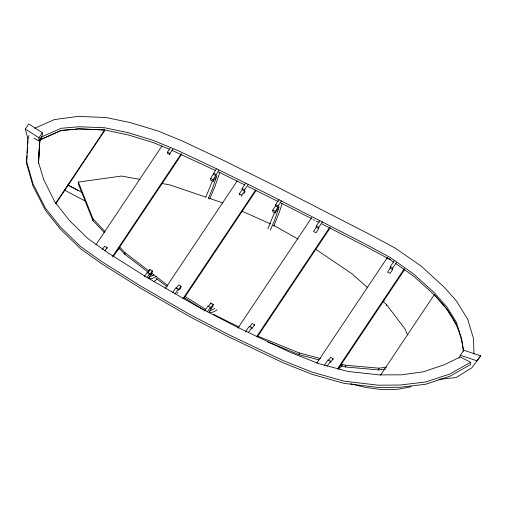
<?xml version="1.0" encoding="UTF-8"?>
<svg xmlns="http://www.w3.org/2000/svg" width="506" height="506" viewBox="0 0 506 506"><rect width="100%" height="100%" fill="white"/><g stroke="black" fill="none" stroke-linecap="round" stroke-linejoin="round"><path stroke-width="0.76" d="M140.067 179.453L121.573 176.05L78.329 182.065L78.285 183.811L92.94 220.572L104.306 232.596M92.94 220.572L92.984 218.826L78.329 182.065M148.543 272.5L124.881 254.36L124.919 252.614L119.511 246.884M318.989 359.93L299.198 354.681L299.242 352.935L257.662 336.129M385.692 369.045L378.823 369.918L345.63 366.995L345.674 365.25L341.107 364.035M378.823 369.918L378.861 368.166L386.502 367.198M386.325 305.548L386.356 304.384L382.871 301.279M33.896 138.176L38.817 140.801L38.924 137.758L42.314 132.68L28.697 123.957L25.3 129.036L28.051 139.428M42.314 132.68L42.213 135.722L38.817 140.801M75.122 129.15L79.037 128.79L104.634 129.972L104.609 130.712L55.805 203.728M107.032 248.75L107.07 247.523L104.615 246.213L102.49 249.388M144.261 276.738L147.132 272.443L149.586 273.752L149.548 274.973L152.293 270.862L149.839 269.553L147.48 273.076M149.801 270.621L149.839 269.553M152.293 270.862L152.236 272.468L148.391 278.224L148.922 278.61C151.56 279.369 154.128 277.769 156.215 276.32M170.029 148.34L167.48 152.148L167.435 153.375L169.896 154.684L169.94 153.463L172.907 149.023M172.527 292.67L175.81 287.762L178.27 289.071L178.226 290.299L180.977 286.181L178.517 284.872L176.158 288.395M180.939 287.25L180.977 286.181M216.347 168.884L210.679 178.517L210.622 180.117L213.083 181.433L216.935 175.671L212.4 188.763L208.39 198.251M213.083 181.433L213.14 179.826L218.801 170.193M204.576 310.956L207.928 305.947L210.382 307.256L210.338 308.496L213.146 304.302L210.686 302.986L208.282 306.585M210.648 304.074L210.686 302.986M213.146 304.302L213.089 305.928L209.161 311.804L209.705 312.183C212.412 312.929 215.018 311.279 217.15 309.792M239.332 194.892L239.37 193.823L242.115 189.712L242.159 188.491L245.442 183.577M241.786 196.208L241.824 195.139L244.575 191.021L244.619 189.801L248.313 184.279M245.543 331.892L249.275 326.307L251.735 327.622L251.691 328.913L254.467 324.757L252.007 323.448L249.629 327.009M254.423 325.889L254.467 324.757M278.977 199.636L275.631 204.645L275.587 205.885L272.778 210.085L272.721 211.71L275.182 213.026L279.11 207.144L274.486 220.458L270.394 230.122M275.182 213.026L275.239 211.394L278.047 207.201L278.085 205.961L281.437 200.945M322.493 221.755L318.761 227.339L318.717 228.63L315.94 232.785L313.48 231.47L316.256 227.314L316.301 226.024L319.615 221.065M324.264 365.503L328.04 359.855L330.494 361.17L330.45 362.562L333.024 358.71L330.563 357.394L328.419 360.607M332.98 359.93L333.024 358.71M387.204 259.034L387.248 257.731L390.714 259.584M396.445 262.494L392.675 268.142L392.624 269.534L390.05 273.392L387.59 272.076L390.164 268.224L390.215 266.826L394.408 260.552M27.071 155.652L26.609 163.52L33.08 186.221L45.553 210.464L60.271 229.028L80.593 248.8L101.706 263.752L140.118 287.971L189.971 316.794L229.319 337.179L283.714 363.074L312.31 374.402L344.232 383.403L378.482 387.444L399.904 387.28L425.736 384.237L449.809 376.274L470.694 364.522L470.65 362.29L460.308 356.983L444.458 364.681L423.326 371.815L401.524 374.826L379.165 374.889L347.964 371.455L318.837 363.656L290.242 352.328L235.847 326.465L196.492 306.054L146.645 277.225L108.834 253.386L87.715 238.434L69.626 220.648L54.914 202.09L43.712 179.611L38.437 162.103L39.791 139.289L38.532 163.552M27.216 153.293L27.583 146.999M27.729 144.64L27.956 140.706M38.437 163.546L39.835 141.528L41.328 139.295L61.024 130.459L73.553 129.296M219.876 172.255L214.892 186.638L209.598 199.079M282.114 203.652L279.407 211.982L273.74 226.188M274.575 212.254L267.933 228.807M212.058 181.793L205.929 196.942M29.025 135.583L27.912 138.467L26.559 161.281L33.035 183.982L45.508 208.257L60.22 226.821L80.549 246.561L101.662 261.52L140.073 285.738L189.921 314.561L229.275 334.972L283.67 360.835L312.265 372.163L344.188 381.195L378.431 385.205L399.86 385.041L425.691 381.998L449.764 374.035L470.65 362.29M459.189 358.172L460.302 355.275L463.698 350.196L480.7 355.857L471.851 367.824L456.064 377.558L438.999 379.342M383.301 301.93L384.554 299.147M55.394 203.646L104.634 129.972L128.429 134.982L153.286 142.603L169.795 149.409M95.893 244.828L162.015 145.899M104.951 250.698L107.07 247.523M112.61 256.422L181.357 153.565M113.002 257.067L181.749 154.21M147.126 277.44L149.586 273.752M165.317 288.49L237.187 180.952M174.987 293.986L178.27 289.071M177.068 293.55L177.922 292.266M179.636 289.704L180.92 287.787M243.911 193.539L245.195 191.622M182.906 298.774L255.656 189.927M183.735 298.768L256.049 190.572M207.454 311.645L210.382 307.256M237.89 328.122L311.797 217.548M248.414 332.581L251.735 327.622M256.795 336.439L329.823 227.175M257.187 337.091L330.216 227.82M316.75 363.207L387.248 257.731M327.142 366.192L330.494 361.17M337.407 368.906L404.402 268.667M338.242 368.899L404.794 269.318M380.544 375.136L434.218 294.834L413.339 275.922L395.654 263.493M477.519 359.874L480.7 355.857M119.814 248.06L116.108 251.824M342.492 365.37L338.413 369.102M156.911 279.312L153.938 281.652M214.689 308.477L210.028 310.867M153.754 275.005L149.188 277.313M34.699 128.315L54.439 119.568L78.202 116.399L106.146 117.531L129.941 122.509L157.828 130.927L182.236 140.965L223.76 160.522L275.713 186.202L368.57 233.804L395.18 248.104L421.131 266.074L444.047 287.029L456.222 300.709L467.683 319.172L473.508 338.508L473.939 354.111M39.911 138.657L41.328 139.295L61.074 130.542L79.1 128.948L104.634 129.972M411.245 386.723L397.722 389.316L381.435 389.601L364.864 387.28L350.525 383.763M345.674 365.25L378.861 368.166M161.642 183.431L170.117 184.994L205.961 197.169M299.242 352.935L320.551 358.59M340.304 365.585L345.63 366.995M460.302 355.275L477.303 360.936M208.2 197.928L223.133 203.007M267.826 342.005L299.198 354.681M171.945 150.301L215.727 170.623M241.868 211.129L270.546 223.93M273.411 225.208L298.059 239.072M239.193 327.142L213.766 314.409M218.548 171.951L244.524 184.791M248.035 186.524L278.123 201.527M280.893 202.944L312.101 218.908M313.505 219.629L314.909 220.35M316.313 221.071L319.122 222.507M321.93 223.949L363.359 245.201L389.968 259.502L393.757 262.165M67.646 184.886L82.301 192.622M68.032 185.095L78.158 190.439M64.249 189.971L85.887 201.388M316.301 226.024L318.761 227.339M275.631 204.645L278.085 205.961M316.256 227.314L318.717 228.63M390.215 266.826L392.675 268.142M275.587 205.885L278.047 207.201M213.475 173.178L215.929 174.494M242.159 188.491L244.619 189.801M390.164 268.224L392.624 269.534M213.431 174.399L215.891 175.715M242.115 189.712L244.575 191.021M167.48 152.148L169.94 153.463M272.778 210.085L275.239 211.394M210.679 178.517L213.14 179.826M239.37 193.823L241.824 195.139M185.095 296.541L205.765 309.425M183.716 297.458L204.386 310.342M25.3 129.036L38.924 137.758M315.738 249.275L352.094 273.854L367.773 287.825M124.919 252.614L149.207 271.229M151.699 273.139L167.884 285.555M150.409 273.936L152.901 275.846M156.012 278.23L167.22 286.826M92.984 218.826L104.894 231.425M118.923 248.06L124.881 254.36M386.356 304.384L405.04 329.008L407.438 334.789M456.475 324.51L446.943 309.185L434.205 294.815C449.866 310.178 461.251 328.881 463.294 351.056M463.616 351.094L461.636 338.969L456.425 322.297L446.887 306.952L434.161 292.607L413.288 273.714L389.924 257.295L363.314 242.994L270.451 195.392L218.503 169.712L177.644 150.434L153.242 140.396L128.385 132.743L104.584 127.765L79.056 126.74L61.03 128.303L41.283 137.056L41.328 139.295"/></g></svg>
